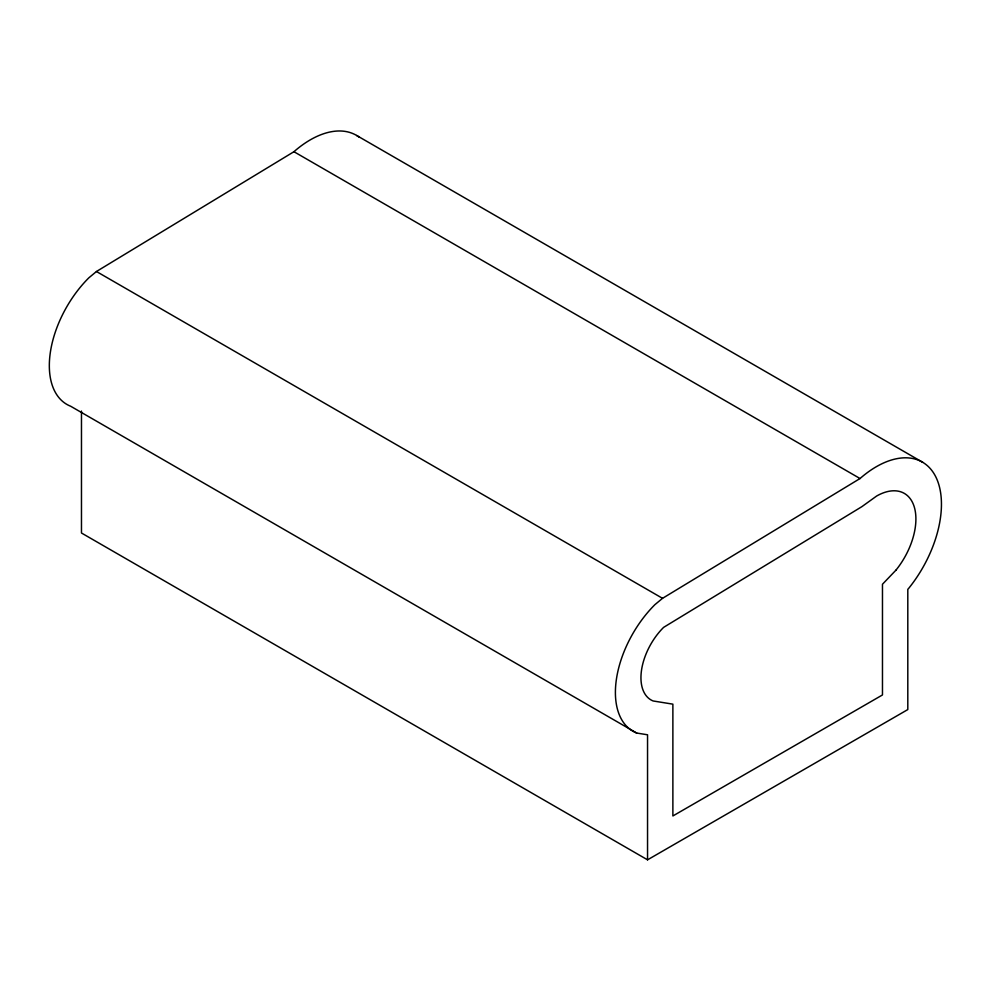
<?xml version="1.0" encoding="UTF-8"?>
<svg xmlns="http://www.w3.org/2000/svg" width="991" height="991" viewBox="0 0 991 991"><rect width="100%" height="100%" fill="white"/><g stroke="black" fill="none" stroke-linecap="round" stroke-linejoin="round"><path stroke-width="1.49" d="M96.449 271.509L88.818 277.852A84.656 48.881 -60 0 0 70.634 406.223L636.705 733.043L647.544 734.789L647.544 859.829L907.806 709.568L907.806 589.323L908.487 588.604A92.014 53.13 -60 0 0 936.681 478.752A92.014 53.13 -60 0 0 860.027 478.529L293.943 151.71L96.449 271.509L662.533 598.329L860.027 478.529M662.533 598.329L654.89 604.671A84.656 48.881 -60 0 0 636.705 733.043M356.673 135.494L922.745 462.314M647.544 859.829L81.473 533.009L81.473 411.054M293.943 151.71A92.014 53.13 -60 0 1 358.977 137.006M895.889 570.221L882.473 584.244L882.473 694.951L672.877 815.965L672.877 704.155L653.156 700.971A48.522 28.021 -60 0 1 663.586 627.39L861.91 506.636L876.688 495.995A55.892 32.269 -60 0 1 914.631 508.234A55.892 32.269 -60 0 1 895.889 570.221"/></g></svg>
